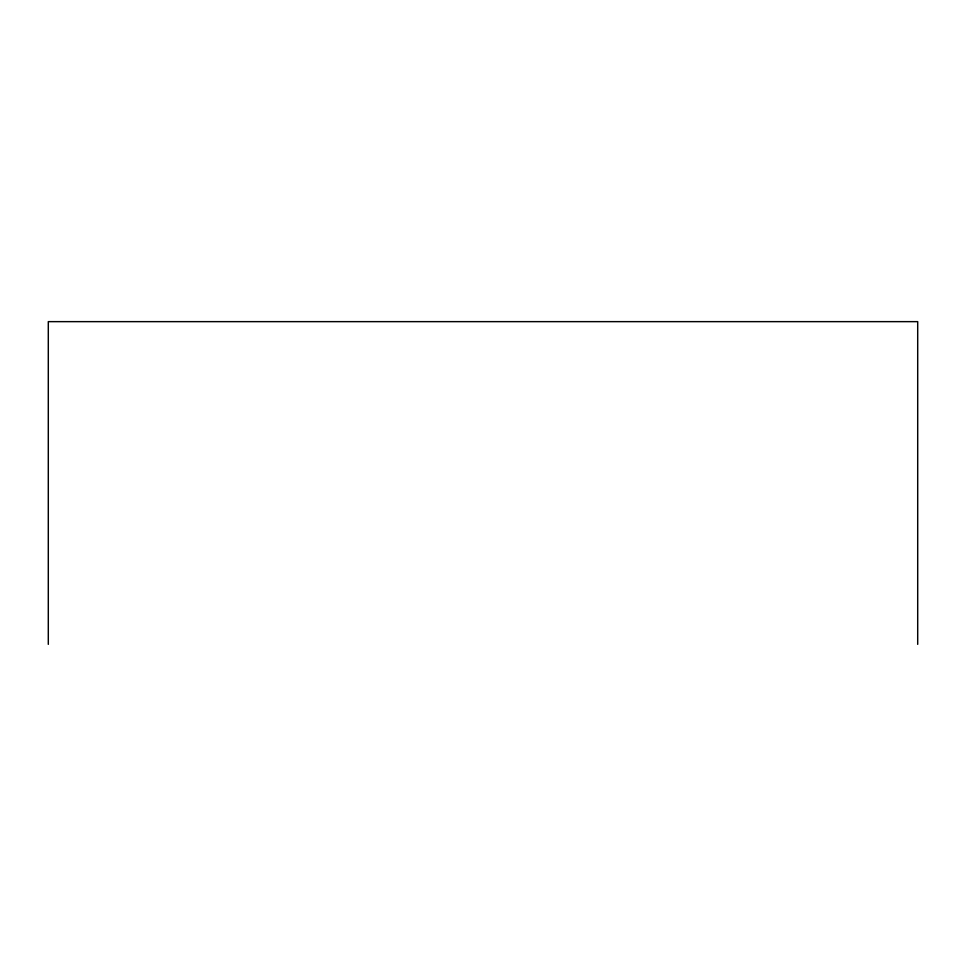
<?xml version="1.0" encoding="UTF-8"?>
<svg xmlns="http://www.w3.org/2000/svg" width="966" height="966" viewBox="0 0 966 966"><rect width="100%" height="100%" fill="white"/><g stroke="black" fill="none" stroke-linecap="round" stroke-linejoin="round"><path stroke-width="1.45" d="M917.7 644.358L917.7 321.642L48.3 321.642L48.3 644.358"/></g></svg>
